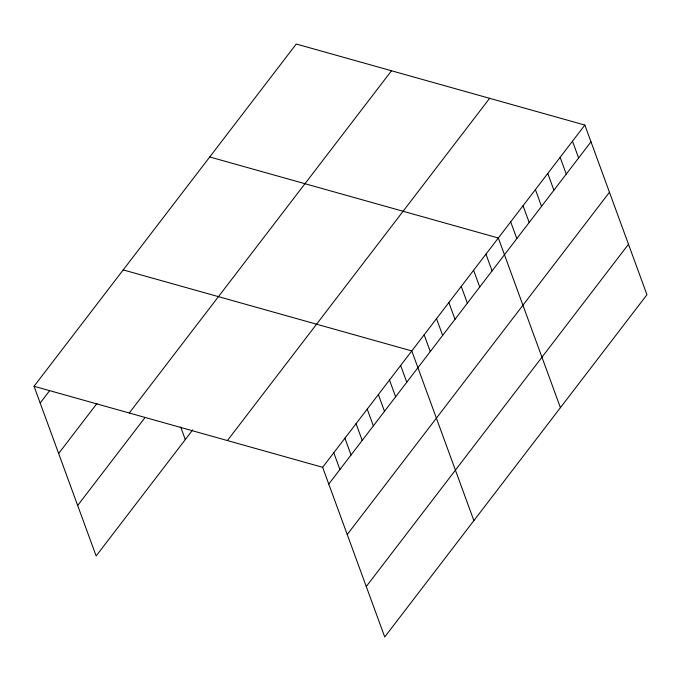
<?xml version="1.0" encoding="UTF-8"?>
<svg xmlns="http://www.w3.org/2000/svg" width="681" height="681" viewBox="0 0 681 681"><rect width="100%" height="100%" fill="white"/><g stroke="black" fill="none" stroke-linecap="round" stroke-linejoin="round"><path stroke-width="1.02" d="M34.05 386.272L296.269 44.027L584.86 125.057L646.95 294.728L384.731 636.973L322.641 467.302L34.05 386.272L96.14 555.943L192.714 429.898M40.179 403.024L49.466 390.903M58.651 453.486L97.034 403.382M129.288 413.009L391.507 70.773M77.677 505.472L144.542 418.202M227.403 440.564L489.622 98.319M322.641 467.302L584.86 125.057M328.77 484.055L590.989 141.81M347.242 534.517L609.452 192.28M366.267 586.511L628.486 244.266M209.739 156.97L498.33 238.001L560.42 407.672M123.201 269.906L411.792 350.936L473.882 520.607M572.5 141.197L578.629 157.949M560.14 157.328L566.269 174.081M547.771 173.468L553.908 190.212M535.411 189.599L541.54 206.352M523.051 205.73L529.18 222.483M510.69 221.87L516.819 238.614M485.962 254.132L492.099 270.885M473.601 270.272L479.73 287.024M461.241 286.403L467.37 303.156M448.881 302.534L455.01 319.287M436.521 318.674L442.65 335.427M424.161 334.805L430.29 351.558M400.649 365.484L406.778 382.237M389.506 380.032L395.635 396.785M378.364 394.571L384.493 411.324M367.221 409.119L373.35 425.872M356.069 423.667L362.207 440.42M344.926 438.206L351.055 454.959M333.784 452.754L339.913 469.507M180.678 426.961L185.292 439.577"/></g></svg>
